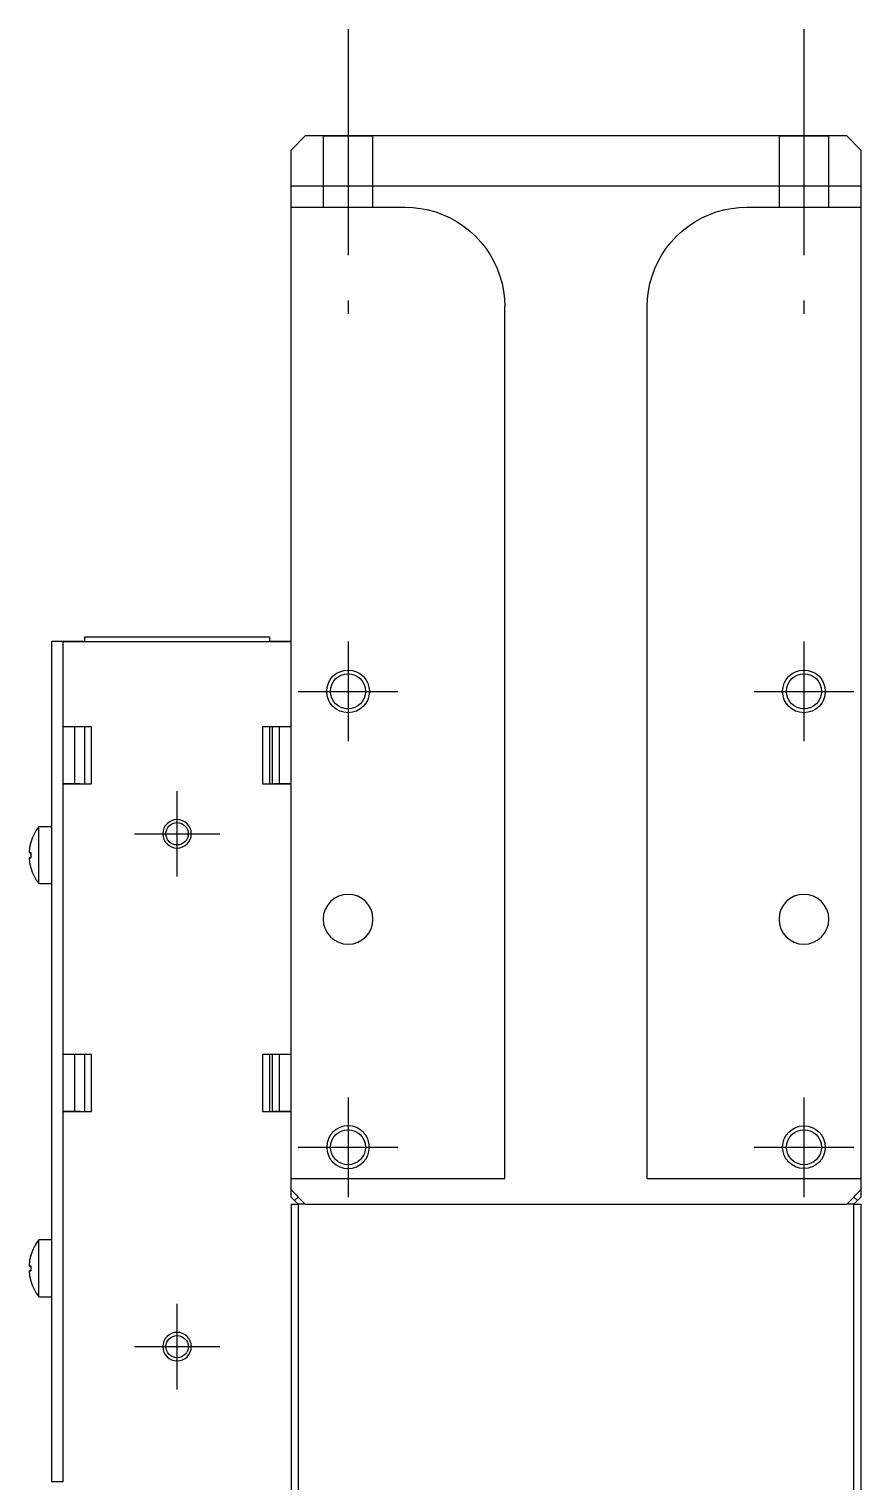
# Model space of a CAD drawing. Extents: x 0 to 701, y -8 to 617.
# Drawn here: x 275.5 to 333.9, y 514.8 to 616.8 of the extents above; entities that cross this region are included whole.
import ezdxf

# ---------------------------------------------------------------- set-up
doc = ezdxf.new("R2010")
doc.units = 0
doc.header["$LTSCALE"] = 0.5
doc.linetypes.add('CENTER', pattern=[50.8, 31.75, -6.35, 6.35, -6.35])
doc.linetypes.add('DASHED', pattern=[19.05, 12.7, -6.35])
for name, color, linetype in [('MSM_CENTER', 1, 'CENTER'), ('MSM_CONTINUOUS', 7, 'CONTINUOUS'), ('MSM_DASHED', 4, 'DASHED'), ('MSM_NARROW', 5, 'CONTINUOUS')]:
    doc.layers.add(name, color=color, linetype=linetype)

msp = doc.modelspace()

# ---------------------------------------------------------------- linework, layer by layer
at = {"layer": 'MSM_CENTER'}
for p, q in [((297.893841, 616.804927), (297.893841, 596.804927)), ((329.893841, 616.804927), (329.893841, 596.804927)), ((297.893841, 573.809196), (297.893841, 566.809196)), ((329.893841, 573.809196), (329.893841, 566.809196)), ((294.393841, 570.309196), (301.393841, 570.309196)), ((326.393841, 570.309196), (333.393841, 570.309196)), ((285.893841, 557.309196), (285.893841, 563.309196)), ((282.893841, 560.309196), (288.893841, 560.309196)), ((297.893841, 541.809196), (297.893841, 534.809196)), ((329.893841, 541.809196), (329.893841, 534.809196)), ((294.393841, 538.309196), (301.393841, 538.309196)), ((326.393841, 538.309196), (333.393841, 538.309196)), ((285.893841, 521.309196), (285.893841, 527.309196)), ((282.893841, 524.309196), (288.893841, 524.309196))]:
    msp.add_line(p, q, dxfattribs=at)
at = {"layer": 'MSM_CONTINUOUS'}
for p, q in [((293.893841, 608.309237), (294.893841, 609.309237)), ((294.893841, 609.304997), (293.893841, 608.304997)), ((294.893841, 609.309237), (294.893841, 609.304997)), ((332.893841, 609.309237), (294.893841, 609.309237)), ((332.893841, 609.304997), (294.893841, 609.304997)), ((296.143841, 609.307732), (296.149236, 609.307751)), ((296.150501, 609.307712), (296.143841, 609.307732)), ((296.143841, 609.305544), (296.149236, 609.305563)), ((296.150501, 609.305523), (296.143841, 609.305544)), ((296.149236, 609.307751), (296.165387, 609.30777)), ((296.149236, 609.305563), (296.165387, 609.305581)), ((296.170428, 609.307691), (296.150501, 609.307712)), ((296.170428, 609.305502), (296.150501, 609.305523)), ((296.165387, 609.30777), (296.192194, 609.307788)), ((296.165387, 609.305581), (296.192194, 609.3056)), ((296.203471, 609.307671), (296.170428, 609.307691)), ((296.203471, 609.305482), (296.170428, 609.305502)), ((296.192194, 609.307788), (296.229492, 609.307806)), ((296.192194, 609.3056), (296.229493, 609.305618)), ((296.249379, 609.307651), (296.203471, 609.307671)), ((296.249379, 609.305462), (296.203471, 609.305482)), ((296.229492, 609.307806), (296.277052, 609.307824)), ((296.229493, 609.305618), (296.277052, 609.305636)), ((296.307803, 609.307631), (296.249379, 609.307651)), ((296.307803, 609.305443), (296.249379, 609.305462)), ((296.277052, 609.307824), (296.33458, 609.307841)), ((296.277052, 609.305636), (296.33458, 609.305653)), ((296.378297, 609.307613), (296.307803, 609.307631)), ((296.378297, 609.305424), (296.307803, 609.305443)), ((296.33458, 609.307841), (296.401721, 609.307858)), ((296.33458, 609.305653), (296.401721, 609.305669)), ((296.460325, 609.307595), (296.378297, 609.307613)), ((296.460325, 609.305407), (296.378297, 609.305424)), ((296.401721, 609.307858), (296.478062, 609.307873)), ((296.401721, 609.305669), (296.478062, 609.305685)), ((296.553264, 609.307579), (296.460325, 609.307595)), ((296.553264, 609.30539), (296.460325, 609.305407)), ((296.478062, 609.307873), (296.563131, 609.307888)), ((296.478062, 609.305685), (296.563131, 609.305699)), ((296.656404, 609.307563), (296.553264, 609.307579)), ((296.656405, 609.305375), (296.553264, 609.30539)), ((296.563131, 609.307888), (296.656404, 609.307902)), ((296.563131, 609.305699), (296.656405, 609.305713)), ((296.656404, 609.307902), (296.757307, 609.307915)), ((296.768963, 609.307549), (296.656404, 609.307563)), ((296.656405, 609.305713), (296.757307, 609.305726)), ((296.768963, 609.305361), (296.656405, 609.305375)), ((296.757307, 609.307915), (296.865217, 609.307926)), ((296.757307, 609.305726), (296.865217, 609.305738)), ((296.890083, 609.307536), (296.768963, 609.307549)), ((296.890083, 609.305348), (296.768963, 609.305361)), ((296.865217, 609.307926), (296.979469, 609.307937)), ((296.865217, 609.305738), (296.979469, 609.305748)), ((297.018841, 609.307525), (296.890083, 609.307536)), ((297.018841, 609.305337), (296.890083, 609.305348)), ((296.979469, 609.307937), (297.099358, 609.307946)), ((296.979469, 609.305748), (297.099358, 609.305757)), ((297.154259, 609.307516), (297.018841, 609.307525)), ((297.15426, 609.305327), (297.018841, 609.305337)), ((297.099358, 609.307946), (297.224145, 609.307954)), ((297.099358, 609.305757), (297.224145, 609.305765)), ((297.295306, 609.307508), (297.154259, 609.307516)), ((297.295306, 609.305319), (297.15426, 609.305327)), ((297.224145, 609.307954), (297.353062, 609.30796)), ((297.224145, 609.305765), (297.353062, 609.305772)), ((297.440908, 609.307501), (297.295306, 609.307508)), ((297.440908, 609.305313), (297.295306, 609.305319)), ((297.353062, 609.30796), (297.485312, 609.307965)), ((297.353062, 609.305772), (297.485312, 609.305777)), ((297.589957, 609.307497), (297.440908, 609.307501)), ((297.589957, 609.305308), (297.440908, 609.305313)), ((297.485312, 609.307965), (297.620081, 609.307969)), ((297.485312, 609.305777), (297.620081, 609.30578)), ((297.741319, 609.307494), (297.589957, 609.307497)), ((297.741319, 609.305306), (297.589957, 609.305308)), ((297.620081, 609.307969), (297.756538, 609.307971)), ((297.620081, 609.30578), (297.756538, 609.305783)), ((297.893841, 609.307493), (297.741319, 609.307494)), ((297.893841, 609.305305), (297.741319, 609.305306)), ((297.756538, 609.307971), (297.893841, 609.307972)), ((297.756538, 609.305783), (298.031145, 609.305783)), ((297.893841, 609.307972), (298.031145, 609.307971)), ((298.046364, 609.307494), (297.893841, 609.307493)), ((298.046364, 609.305306), (297.893841, 609.305305)), ((298.031145, 609.307971), (298.167602, 609.307969)), ((298.031145, 609.305783), (298.167602, 609.30578)), ((298.197726, 609.307497), (298.046364, 609.307494)), ((298.197726, 609.305308), (298.046364, 609.305306)), ((298.167602, 609.307969), (298.302371, 609.307965)), ((298.167602, 609.30578), (298.302371, 609.305777)), ((298.346775, 609.307501), (298.197726, 609.307497)), ((298.346775, 609.305313), (298.197726, 609.305308)), ((298.302371, 609.307965), (298.434621, 609.30796)), ((298.302371, 609.305777), (298.434621, 609.305772)), ((298.492377, 609.307508), (298.346775, 609.307501)), ((298.492377, 609.305319), (298.346775, 609.305313)), ((298.434621, 609.30796), (298.563537, 609.307954)), ((298.434621, 609.305772), (298.563537, 609.305765)), ((298.633423, 609.307516), (298.492377, 609.307508)), ((298.633423, 609.305327), (298.492377, 609.305319)), ((298.563537, 609.307954), (298.688325, 609.307946)), ((298.563537, 609.305765), (298.688325, 609.305757)), ((298.768841, 609.307525), (298.633423, 609.307516)), ((298.768841, 609.305337), (298.633423, 609.305327)), ((298.688325, 609.307946), (298.808214, 609.307937)), ((298.688325, 609.305757), (298.808214, 609.305748)), ((298.8976, 609.307536), (298.768841, 609.307525)), ((298.8976, 609.305348), (298.768841, 609.305337)), ((298.808214, 609.307937), (298.922466, 609.307926)), ((298.808214, 609.305748), (298.922466, 609.305738)), ((299.01872, 609.307549), (298.8976, 609.307536)), ((299.01872, 609.305361), (298.8976, 609.305348)), ((298.922466, 609.307926), (299.030375, 609.307915)), ((298.922466, 609.305738), (299.030376, 609.305726)), ((299.131278, 609.307563), (299.01872, 609.307549)), ((299.131278, 609.305375), (299.01872, 609.305361)), ((299.030375, 609.307915), (299.131278, 609.307902)), ((299.030376, 609.305726), (299.131278, 609.305713)), ((299.131278, 609.307902), (299.224552, 609.307888)), ((299.234419, 609.307579), (299.131278, 609.307563)), ((299.131278, 609.305713), (299.224552, 609.305699)), ((299.234419, 609.30539), (299.131278, 609.305375)), ((299.224552, 609.307888), (299.309621, 609.307873)), ((299.224552, 609.305699), (299.309621, 609.305685)), ((299.327357, 609.307595), (299.234419, 609.307579)), ((299.327358, 609.305407), (299.234419, 609.30539)), ((299.309621, 609.307873), (299.385962, 609.307858)), ((299.309621, 609.305685), (299.385962, 609.305669)), ((299.409386, 609.307613), (299.327357, 609.307595)), ((299.409386, 609.305424), (299.327358, 609.305407)), ((299.385962, 609.307858), (299.453103, 609.307841)), ((299.385962, 609.305669), (299.453103, 609.305653)), ((299.47988, 609.307631), (299.409386, 609.307613)), ((299.47988, 609.305443), (299.409386, 609.305424)), ((299.453103, 609.307841), (299.510631, 609.307824)), ((299.453103, 609.305653), (299.510631, 609.305636)), ((299.538303, 609.307651), (299.47988, 609.307631)), ((299.538304, 609.305462), (299.47988, 609.305443)), ((299.510631, 609.307824), (299.55819, 609.307806)), ((299.510631, 609.305636), (299.55819, 609.305618)), ((299.584212, 609.307671), (299.538303, 609.307651)), ((299.584212, 609.305482), (299.538304, 609.305462)), ((299.55819, 609.307806), (299.595489, 609.307788)), ((299.55819, 609.305618), (299.595489, 609.3056)), ((299.617255, 609.307691), (299.584212, 609.307671)), ((299.617255, 609.305502), (299.584212, 609.305482)), ((299.595489, 609.307788), (299.622296, 609.30777)), ((299.595489, 609.3056), (299.622296, 609.305581)), ((299.637182, 609.307712), (299.617255, 609.307691)), ((299.637182, 609.305523), (299.617255, 609.305502)), ((299.622296, 609.30777), (299.638447, 609.307751)), ((299.622296, 609.305581), (299.638447, 609.305563)), ((299.643841, 609.307732), (299.637182, 609.307712)), ((299.643841, 609.305544), (299.637182, 609.305523)), ((299.638447, 609.307751), (299.643841, 609.307732)), ((299.638447, 609.305563), (299.643841, 609.305544)), ((328.143841, 609.307732), (328.149236, 609.307751)), ((328.150501, 609.307712), (328.143841, 609.307732)), ((328.143841, 609.305544), (328.149236, 609.305563)), ((328.149236, 609.305525), (328.143841, 609.305544)), ((328.149236, 609.307751), (328.165387, 609.30777)), ((328.149236, 609.305563), (328.165387, 609.305581)), ((328.165387, 609.305507), (328.149236, 609.305525)), ((328.170428, 609.307691), (328.150501, 609.307712)), ((328.165387, 609.30777), (328.192194, 609.307788)), ((328.165387, 609.305581), (328.192194, 609.3056)), ((328.192194, 609.305488), (328.165387, 609.305507)), ((328.203471, 609.307671), (328.170428, 609.307691)), ((328.192194, 609.307788), (328.229492, 609.307806)), ((328.192194, 609.3056), (328.229493, 609.305618)), ((328.229493, 609.30547), (328.192194, 609.305488)), ((328.249379, 609.307651), (328.203471, 609.307671)), ((328.229492, 609.307806), (328.277052, 609.307824)), ((328.229493, 609.305618), (328.277052, 609.305636)), ((328.277052, 609.305452), (328.229493, 609.30547)), ((328.307803, 609.307631), (328.249379, 609.307651)), ((328.277052, 609.307824), (328.33458, 609.307841)), ((328.277052, 609.305636), (328.33458, 609.305653)), ((328.33458, 609.305435), (328.277052, 609.305452)), ((328.378297, 609.307613), (328.307803, 609.307631)), ((328.33458, 609.307841), (328.401721, 609.307858)), ((328.33458, 609.305653), (328.401721, 609.305669)), ((328.401721, 609.305419), (328.33458, 609.305435)), ((328.460325, 609.307595), (328.378297, 609.307613)), ((328.401721, 609.307858), (328.478062, 609.307873)), ((328.401721, 609.305669), (328.478062, 609.305685)), ((328.478062, 609.305403), (328.401721, 609.305419)), ((328.553264, 609.307579), (328.460325, 609.307595)), ((328.478062, 609.307873), (328.563131, 609.307888)), ((328.478062, 609.305685), (328.563131, 609.305699)), ((328.563131, 609.305389), (328.478062, 609.305403)), ((328.656404, 609.307563), (328.553264, 609.307579)), ((328.563131, 609.307888), (328.656404, 609.307902)), ((328.563131, 609.305699), (328.656405, 609.305713)), ((328.656405, 609.305375), (328.563131, 609.305389)), ((328.656404, 609.307902), (328.757307, 609.307915)), ((328.768963, 609.307549), (328.656404, 609.307563)), ((328.656405, 609.305713), (328.757307, 609.305726)), ((328.757307, 609.305362), (328.656405, 609.305375)), ((328.757307, 609.307915), (328.865217, 609.307926)), ((328.757307, 609.305726), (328.865217, 609.305738)), ((328.865217, 609.30535), (328.757307, 609.305362)), ((328.890083, 609.307536), (328.768963, 609.307549)), ((328.865217, 609.307926), (328.979469, 609.307937)), ((328.865217, 609.305738), (328.979469, 609.305748)), ((328.979469, 609.30534), (328.865217, 609.30535)), ((329.018841, 609.307525), (328.890083, 609.307536)), ((328.979469, 609.307937), (329.099358, 609.307946)), ((328.979469, 609.305748), (329.099358, 609.305757)), ((329.099358, 609.305331), (328.979469, 609.30534)), ((329.154259, 609.307516), (329.018841, 609.307525)), ((329.099358, 609.307946), (329.224145, 609.307954)), ((329.099358, 609.305757), (329.224145, 609.305765)), ((329.224145, 609.305323), (329.099358, 609.305331)), ((329.295306, 609.307508), (329.154259, 609.307516)), ((329.224145, 609.307954), (329.353062, 609.30796)), ((329.224145, 609.305765), (329.353062, 609.305772)), ((329.353062, 609.305316), (329.224145, 609.305323)), ((329.440908, 609.307501), (329.295306, 609.307508)), ((329.353062, 609.30796), (329.485312, 609.307965)), ((329.353062, 609.305772), (329.485312, 609.305777)), ((329.485312, 609.305311), (329.353062, 609.305316)), ((329.589957, 609.307497), (329.440908, 609.307501)), ((329.485312, 609.307965), (329.620081, 609.307969)), ((329.485312, 609.305777), (329.620081, 609.30578)), ((329.620081, 609.305308), (329.485312, 609.305311)), ((329.741319, 609.307494), (329.589957, 609.307497)), ((329.620081, 609.307969), (329.756538, 609.307971)), ((329.620081, 609.30578), (329.756538, 609.305783)), ((329.756538, 609.305305), (329.620081, 609.305308)), ((329.893841, 609.307493), (329.741319, 609.307494)), ((329.756538, 609.307971), (329.893841, 609.307972)), ((329.756538, 609.305783), (330.031145, 609.305783)), ((330.031145, 609.305305), (329.756538, 609.305305)), ((329.893841, 609.307972), (330.031145, 609.307971)), ((330.046364, 609.307494), (329.893841, 609.307493)), ((330.031145, 609.307971), (330.167602, 609.307969)), ((330.031145, 609.305783), (330.167602, 609.30578)), ((330.167602, 609.305308), (330.031145, 609.305305)), ((330.197726, 609.307497), (330.046364, 609.307494)), ((330.167602, 609.307969), (330.302371, 609.307965)), ((330.167602, 609.30578), (330.302371, 609.305777)), ((330.302371, 609.305311), (330.167602, 609.305308)), ((330.346775, 609.307501), (330.197726, 609.307497)), ((330.302371, 609.307965), (330.434621, 609.30796)), ((330.302371, 609.305777), (330.434621, 609.305772)), ((330.434621, 609.305316), (330.302371, 609.305311)), ((330.492377, 609.307508), (330.346775, 609.307501)), ((330.434621, 609.30796), (330.563537, 609.307954)), ((330.434621, 609.305772), (330.563537, 609.305765)), ((330.563537, 609.305323), (330.434621, 609.305316)), ((330.633423, 609.307516), (330.492377, 609.307508)), ((330.563537, 609.307954), (330.688325, 609.307946)), ((330.563537, 609.305765), (330.688325, 609.305757)), ((330.688325, 609.305331), (330.563537, 609.305323)), ((330.768841, 609.307525), (330.633423, 609.307516)), ((330.688325, 609.307946), (330.808214, 609.307937)), ((330.688325, 609.305757), (330.808214, 609.305748)), ((330.808214, 609.30534), (330.688325, 609.305331)), ((330.8976, 609.307536), (330.768841, 609.307525)), ((330.808214, 609.307937), (330.922466, 609.307926)), ((330.808214, 609.305748), (330.922466, 609.305738)), ((330.922466, 609.30535), (330.808214, 609.30534)), ((331.01872, 609.307549), (330.8976, 609.307536)), ((330.922466, 609.307926), (331.030375, 609.307915)), ((330.922466, 609.305738), (331.030376, 609.305726)), ((331.030376, 609.305362), (330.922466, 609.30535)), ((331.131278, 609.307563), (331.01872, 609.307549)), ((331.030375, 609.307915), (331.131278, 609.307902)), ((331.030376, 609.305726), (331.131278, 609.305713)), ((331.131278, 609.305375), (331.030376, 609.305362)), ((331.131278, 609.307902), (331.224552, 609.307888)), ((331.234419, 609.307579), (331.131278, 609.307563)), ((331.131278, 609.305713), (331.224552, 609.305699)), ((331.224552, 609.305389), (331.131278, 609.305375)), ((331.224552, 609.307888), (331.309621, 609.307873)), ((331.224552, 609.305699), (331.309621, 609.305685)), ((331.309621, 609.305403), (331.224552, 609.305389)), ((331.327357, 609.307595), (331.234419, 609.307579)), ((331.309621, 609.307873), (331.385962, 609.307858)), ((331.309621, 609.305685), (331.385962, 609.305669)), ((331.385962, 609.305419), (331.309621, 609.305403)), ((331.409386, 609.307613), (331.327357, 609.307595)), ((331.385962, 609.307858), (331.453103, 609.307841)), ((331.385962, 609.305669), (331.453103, 609.305653)), ((331.453103, 609.305435), (331.385962, 609.305419)), ((331.47988, 609.307631), (331.409386, 609.307613)), ((331.453103, 609.307841), (331.510631, 609.307824)), ((331.453103, 609.305653), (331.510631, 609.305636)), ((331.510631, 609.305452), (331.453103, 609.305435)), ((331.538303, 609.307651), (331.47988, 609.307631)), ((331.510631, 609.307824), (331.55819, 609.307806)), ((331.510631, 609.305636), (331.55819, 609.305618)), ((331.55819, 609.30547), (331.510631, 609.305452)), ((331.584212, 609.307671), (331.538303, 609.307651)), ((331.55819, 609.307806), (331.595489, 609.307788)), ((331.55819, 609.305618), (331.595489, 609.3056)), ((331.595489, 609.305488), (331.55819, 609.30547)), ((331.617255, 609.307691), (331.584212, 609.307671)), ((331.595489, 609.307788), (331.622296, 609.30777)), ((331.595489, 609.3056), (331.622296, 609.305581)), ((331.622296, 609.305507), (331.595489, 609.305488)), ((331.637182, 609.307712), (331.617255, 609.307691)), ((331.622296, 609.30777), (331.638447, 609.307751)), ((331.622296, 609.305581), (331.638447, 609.305563)), ((331.638447, 609.305525), (331.622296, 609.305507)), ((331.643841, 609.307732), (331.637182, 609.307712)), ((331.638447, 609.307751), (331.643841, 609.307732)), ((331.638447, 609.305563), (331.643841, 609.305544)), ((331.643841, 609.305544), (331.638447, 609.305525)), ((332.893841, 609.304997), (332.893841, 609.309237)), ((332.893841, 609.309237), (333.893841, 608.309237)), ((333.893841, 608.304997), (332.893841, 609.304997)), ((293.893841, 534.809033), (293.893841, 608.309237)), ((333.893841, 608.309237), (333.893841, 534.809033)), ((293.893841, 605.804997), (333.893841, 605.804997)), ((293.893841, 604.305068), (301.893841, 604.305068)), ((301.893841, 604.305068), (302.443055, 604.28349)), ((302.443055, 604.28349), (302.988883, 604.21889)), ((302.988883, 604.21889), (303.527959, 604.111666)), ((303.527959, 604.111666), (304.05696, 603.962479)), ((304.05696, 603.962479), (304.572626, 603.772249)), ((323.215057, 603.772249), (323.730723, 603.962479)), ((323.730723, 603.962479), (324.259724, 604.111666)), ((324.259724, 604.111666), (324.7988, 604.21889)), ((324.7988, 604.21889), (325.344628, 604.28349)), ((325.344628, 604.28349), (325.893841, 604.305068)), ((325.893841, 604.305068), (333.893841, 604.305068)), ((304.572626, 603.772249), (305.071775, 603.542149)), ((305.071775, 603.542149), (305.551331, 603.273597)), ((305.551331, 603.273597), (306.008338, 602.96825)), ((306.008338, 602.96825), (306.439978, 602.627988)), ((321.347705, 602.627988), (321.779345, 602.96825)), ((321.779345, 602.96825), (322.236352, 603.273597)), ((322.236352, 603.273597), (322.715908, 603.542149)), ((322.715908, 603.542149), (323.215057, 603.772249)), ((306.439978, 602.627988), (306.843589, 602.254912)), ((306.843589, 602.254912), (307.216683, 601.85132)), ((307.216683, 601.85132), (307.55696, 601.4197)), ((320.230723, 601.4197), (320.571, 601.85132)), ((320.571, 601.85132), (320.944094, 602.254912)), ((320.944094, 602.254912), (321.347705, 602.627988)), ((307.55696, 601.4197), (307.862323, 600.962715)), ((307.862323, 600.962715), (308.130887, 600.483181)), ((319.656796, 600.483181), (319.92536, 600.962715)), ((319.92536, 600.962715), (320.230723, 601.4197)), ((308.130887, 600.483181), (308.360998, 599.984055)), ((308.360998, 599.984055), (308.551237, 599.468414)), ((319.236446, 599.468414), (319.426685, 599.984055)), ((319.426685, 599.984055), (319.656796, 600.483181)), ((308.551237, 599.468414), (308.700431, 598.939438)), ((308.700431, 598.939438), (308.80766, 598.400387)), ((318.980023, 598.400387), (319.087252, 598.939438)), ((319.087252, 598.939438), (319.236446, 599.468414)), ((308.80766, 598.400387), (308.872263, 597.854585)), ((308.872263, 597.854585), (308.893841, 597.305397)), ((318.893841, 597.305397), (318.91542, 597.854585)), ((318.91542, 597.854585), (318.980023, 598.400387)), ((308.893841, 536.107219), (308.893841, 597.30828)), ((318.893841, 536.107219), (318.893841, 597.305397)), ((277.09754, 573.810659), (277.093841, 573.810646)), ((277.093841, 514.809306), (277.093841, 573.810646)), ((277.108615, 573.810672), (277.09754, 573.810659)), ((277.126997, 573.810685), (277.108615, 573.810672)), ((277.152573, 573.810697), (277.126997, 573.810685)), ((277.185186, 573.810709), (277.152573, 573.810697)), ((277.224633, 573.810721), (277.185186, 573.810709)), ((277.270673, 573.810732), (277.224633, 573.810721)), ((277.323021, 573.810743), (277.270673, 573.810732)), ((277.381354, 573.810753), (277.323021, 573.810743)), ((277.445313, 573.810762), (277.381354, 573.810753)), ((277.514503, 573.810771), (277.445313, 573.810762)), ((277.588499, 573.810779), (277.514503, 573.810771)), ((277.666843, 573.810786), (277.588499, 573.810779)), ((277.749053, 573.810792), (277.666843, 573.810786)), ((277.834621, 573.810798), (277.749053, 573.810792)), ((277.923021, 573.810802), (277.834621, 573.810798)), ((277.893841, 573.810633), (278.393841, 573.810701)), ((277.893841, 514.809197), (277.893841, 573.810633)), ((278.693841, 573.810126), (277.893841, 573.810126)), ((277.893841, 573.809196), (277.89754, 573.809183)), ((277.89754, 573.809183), (277.908615, 573.809171)), ((277.908615, 573.809171), (277.926997, 573.809158)), ((278.013707, 573.810806), (277.923021, 573.810802)), ((277.926997, 573.809158), (277.952573, 573.809146)), ((277.952573, 573.809146), (277.985186, 573.809134)), ((277.985186, 573.809134), (278.024633, 573.809122)), ((278.10612, 573.810808), (278.013707, 573.810806)), ((278.024633, 573.809122), (278.070673, 573.809111)), ((278.070673, 573.809111), (278.123021, 573.8091)), ((278.19969, 573.81081), (278.10612, 573.810808)), ((278.123021, 573.8091), (278.181354, 573.80909)), ((278.181354, 573.80909), (278.245313, 573.80908)), ((279.393841, 573.81081), (278.19969, 573.81081)), ((278.245313, 573.80908), (278.314504, 573.809072)), ((278.314504, 573.809072), (278.388499, 573.809064)), ((278.388499, 573.809064), (278.466843, 573.809056)), ((278.393841, 573.810701), (279.393841, 573.810701)), ((278.466843, 573.809056), (278.549053, 573.80905)), ((278.549053, 573.80905), (278.634621, 573.809045)), ((278.634621, 573.809045), (278.723021, 573.80904)), ((278.693841, 573.809196), (278.693841, 573.810126)), ((279.093841, 573.809142), (278.693841, 573.809196)), ((278.723021, 573.80904), (278.813707, 573.809037)), ((278.813707, 573.809037), (278.90612, 573.809034)), ((278.90612, 573.809034), (278.99969, 573.809033)), ((278.99969, 573.809033), (279.093841, 573.809032)), ((279.093841, 573.809142), (292.693841, 573.809142)), ((279.093841, 573.809032), (292.693841, 573.809032)), ((292.393841, 574.109579), (279.393841, 574.109579)), ((279.393841, 574.109579), (279.393841, 573.809142)), ((292.393841, 574.109415), (279.393841, 574.109415)), ((292.393841, 573.809142), (292.393841, 574.109579)), ((293.893841, 573.811631), (292.393841, 573.811631)), ((292.393841, 573.810947), (293.893841, 573.810947)), ((293.093841, 573.809196), (292.693841, 573.809142)), ((292.693841, 573.809032), (292.787992, 573.809033)), ((292.787992, 573.809033), (292.881563, 573.809034)), ((292.881563, 573.809034), (292.973976, 573.809037)), ((292.973976, 573.809037), (293.064662, 573.80904)), ((293.064662, 573.80904), (293.153061, 573.809045)), ((293.093841, 573.809196), (293.093841, 573.809579)), ((293.893841, 573.809579), (293.093841, 573.809579)), ((293.153061, 573.809045), (293.23863, 573.80905)), ((293.23863, 573.80905), (293.32084, 573.809056)), ((293.32084, 573.809056), (293.399184, 573.809064)), ((293.399184, 573.809064), (293.473179, 573.809072)), ((293.473179, 573.809072), (293.542369, 573.80908)), ((293.542369, 573.80908), (293.606328, 573.80909)), ((293.606328, 573.80909), (293.664662, 573.8091)), ((293.664662, 573.8091), (293.717009, 573.809111)), ((293.717009, 573.809111), (293.763049, 573.809122)), ((293.763049, 573.809122), (293.802497, 573.809134)), ((293.802497, 573.809134), (293.835109, 573.809146)), ((293.835109, 573.809146), (293.860685, 573.809158)), ((293.860685, 573.809158), (293.879067, 573.809171)), ((293.879067, 573.809171), (293.890142, 573.809183)), ((293.890142, 573.809183), (293.893841, 573.809196)), ((277.89754, 567.809184), (277.893841, 567.809196)), ((277.908615, 567.809171), (277.89754, 567.809184)), ((277.926997, 567.809158), (277.908615, 567.809171)), ((277.952573, 567.809146), (277.926997, 567.809158)), ((277.985186, 567.809134), (277.952573, 567.809146)), ((278.024633, 567.809122), (277.985186, 567.809134)), ((278.070673, 567.809111), (278.024633, 567.809122)), ((278.123021, 567.8091), (278.070673, 567.809111)), ((278.181354, 567.80909), (278.123021, 567.8091)), ((278.245313, 567.80908), (278.181354, 567.80909)), ((278.314504, 567.809072), (278.245313, 567.80908)), ((278.388499, 567.809064), (278.314504, 567.809072)), ((278.466843, 567.809056), (278.388499, 567.809064)), ((278.549053, 567.80905), (278.466843, 567.809056)), ((278.634621, 567.809045), (278.549053, 567.80905)), ((278.723021, 567.80904), (278.634621, 567.809045)), ((278.693841, 567.809042), (278.693841, 563.809196)), ((278.813707, 567.809037), (278.723021, 567.80904)), ((278.90612, 567.809034), (278.813707, 567.809037)), ((278.99969, 567.809033), (278.90612, 567.809034)), ((279.093841, 567.809032), (278.99969, 567.809033)), ((279.893841, 567.809032), (279.093841, 567.809032)), ((279.393841, 567.809032), (279.393841, 563.809142)), ((279.893841, 563.809032), (279.893841, 567.809032)), ((291.893841, 567.809032), (291.893841, 563.809032)), ((292.693841, 567.809032), (291.893841, 567.809032)), ((292.393841, 563.809142), (292.393841, 567.809032)), ((292.593841, 563.809443), (292.593841, 567.809032)), ((292.787992, 567.809033), (292.693841, 567.809032)), ((292.881563, 567.809034), (292.787992, 567.809033)), ((292.973976, 567.809037), (292.881563, 567.809034)), ((293.064662, 567.80904), (292.973976, 567.809037)), ((293.153061, 567.809045), (293.064662, 567.80904)), ((293.093841, 563.809196), (293.093841, 567.809042)), ((293.23863, 567.80905), (293.153061, 567.809045)), ((293.32084, 567.809056), (293.23863, 567.80905)), ((293.399184, 567.809064), (293.32084, 567.809056)), ((293.473179, 567.809072), (293.399184, 567.809064)), ((293.542369, 567.80908), (293.473179, 567.809072)), ((293.606328, 567.80909), (293.542369, 567.80908)), ((293.664662, 567.8091), (293.606328, 567.80909)), ((293.717009, 567.809111), (293.664662, 567.8091)), ((293.763049, 567.809122), (293.717009, 567.809111)), ((293.802497, 567.809134), (293.763049, 567.809122)), ((293.835109, 567.809146), (293.802497, 567.809134)), ((293.860685, 567.809158), (293.835109, 567.809146)), ((293.879067, 567.809171), (293.860685, 567.809158)), ((293.890142, 567.809184), (293.879067, 567.809171)), ((293.893841, 567.809196), (293.890142, 567.809184)), ((278.693841, 563.809716), (277.893841, 563.809716)), ((277.893841, 563.809196), (277.89754, 563.809184)), ((277.89754, 563.809184), (277.908615, 563.809171)), ((277.908615, 563.809171), (277.926997, 563.809158)), ((277.926997, 563.809158), (277.952573, 563.809146)), ((277.952573, 563.809146), (277.985186, 563.809134)), ((277.985186, 563.809134), (278.024633, 563.809122)), ((278.024633, 563.809122), (278.070673, 563.809111)), ((278.070673, 563.809111), (278.123021, 563.8091)), ((278.123021, 563.8091), (278.181354, 563.80909)), ((278.181354, 563.80909), (278.245313, 563.80908)), ((278.245313, 563.80908), (278.314504, 563.809072)), ((278.314504, 563.809072), (278.388499, 563.809064)), ((278.388499, 563.809064), (278.466843, 563.809057)), ((278.466843, 563.809057), (278.549053, 563.80905)), ((278.549053, 563.80905), (278.634621, 563.809045)), ((278.634621, 563.809045), (278.723021, 563.80904)), ((279.093841, 563.809142), (278.693841, 563.809196)), ((278.723021, 563.80904), (278.813707, 563.809037)), ((278.813707, 563.809037), (278.90612, 563.809034)), ((278.90612, 563.809034), (278.99969, 563.809033)), ((278.99969, 563.809033), (279.093841, 563.809032)), ((279.093841, 563.809142), (279.893841, 563.809142)), ((279.093841, 563.809032), (279.893841, 563.809032)), ((291.893841, 563.809142), (292.693841, 563.809142)), ((291.893841, 563.809032), (292.693841, 563.809032)), ((292.593841, 563.809443), (293.093841, 563.809443)), ((293.093841, 563.809196), (292.693841, 563.809142)), ((292.693841, 563.809032), (292.787992, 563.809033)), ((292.787992, 563.809033), (292.881563, 563.809034)), ((292.881563, 563.809034), (292.973976, 563.809037)), ((292.973976, 563.809037), (293.064662, 563.80904)), ((293.064662, 563.80904), (293.153061, 563.809045)), ((293.893841, 563.80921), (293.093841, 563.80921)), ((293.153061, 563.809045), (293.23863, 563.80905)), ((293.23863, 563.80905), (293.32084, 563.809057)), ((293.32084, 563.809057), (293.399184, 563.809064)), ((293.399184, 563.809064), (293.473179, 563.809072)), ((293.473179, 563.809072), (293.542369, 563.80908)), ((293.542369, 563.80908), (293.606328, 563.80909)), ((293.606328, 563.80909), (293.664662, 563.8091)), ((293.664662, 563.8091), (293.717009, 563.809111)), ((293.717009, 563.809111), (293.763049, 563.809122)), ((293.763049, 563.809122), (293.802497, 563.809134)), ((293.802497, 563.809134), (293.835109, 563.809146)), ((293.835109, 563.809146), (293.860685, 563.809158)), ((293.860685, 563.809158), (293.879067, 563.809171)), ((293.879067, 563.809171), (293.890142, 563.809184)), ((293.890142, 563.809184), (293.893841, 563.809196)), ((276.195842, 556.809853), (276.195842, 560.809853)), ((277.093841, 560.809853), (276.195842, 560.809853)), ((275.544286, 559.346393), (275.503982, 558.989828)), ((275.503982, 558.989828), (275.62432, 558.989732)), ((275.62432, 559.69619), (275.544286, 559.346393)), ((275.595894, 559.591108), (275.62432, 559.696239)), ((275.619697, 559.698469), (275.62432, 559.69619)), ((275.619697, 558.810356), (275.62432, 558.989974)), ((275.62432, 558.989732), (275.62432, 558.629732)), ((275.503982, 558.629878), (275.62432, 558.629974)), ((275.503982, 558.629878), (275.624312, 558.629878)), ((275.503982, 558.629828), (275.544286, 558.273263)), ((275.62432, 558.629732), (275.503982, 558.629828)), ((275.503982, 558.629828), (275.624315, 558.629828)), ((275.544286, 558.273263), (275.62432, 557.923467)), ((275.619697, 557.921237), (275.62432, 557.923516)), ((275.62432, 557.923467), (275.619697, 557.921237)), ((276.195842, 556.809853), (277.093841, 556.809853)), ((277.89754, 544.809184), (277.893841, 544.809197)), ((277.908615, 544.809171), (277.89754, 544.809184)), ((277.926997, 544.809158), (277.908615, 544.809171)), ((277.952573, 544.809146), (277.926997, 544.809158)), ((277.985186, 544.809134), (277.952573, 544.809146)), ((278.024633, 544.809122), (277.985186, 544.809134)), ((278.070673, 544.809111), (278.024633, 544.809122)), ((278.123021, 544.8091), (278.070673, 544.809111)), ((278.181354, 544.80909), (278.123021, 544.8091)), ((278.245313, 544.809081), (278.181354, 544.80909)), ((278.314504, 544.809072), (278.245313, 544.809081)), ((278.388499, 544.809064), (278.314504, 544.809072)), ((278.466843, 544.809057), (278.388499, 544.809064)), ((278.549053, 544.80905), (278.466843, 544.809057)), ((278.634621, 544.809045), (278.549053, 544.80905)), ((278.723021, 544.809041), (278.634621, 544.809045)), ((278.693841, 544.809042), (278.693841, 540.809197)), ((278.813707, 544.809037), (278.723021, 544.809041)), ((278.90612, 544.809035), (278.813707, 544.809037)), ((278.99969, 544.809033), (278.90612, 544.809035)), ((279.093841, 544.809032), (278.99969, 544.809033)), ((279.893841, 544.809032), (279.093841, 544.809032)), ((279.393841, 544.809032), (279.393841, 540.809142)), ((279.893841, 540.809033), (279.893841, 544.809032)), ((292.693841, 544.809032), (291.893841, 544.809032)), ((291.893841, 544.809032), (291.893841, 540.809033)), ((292.393841, 540.809142), (292.393841, 544.809032)), ((292.593841, 540.809443), (292.593841, 544.809032)), ((292.787992, 544.809033), (292.693841, 544.809032)), ((292.881563, 544.809035), (292.787992, 544.809033)), ((292.973976, 544.809037), (292.881563, 544.809035)), ((293.064662, 544.809041), (292.973976, 544.809037)), ((293.153061, 544.809045), (293.064662, 544.809041)), ((293.093841, 540.809197), (293.093841, 544.809042)), ((293.23863, 544.80905), (293.153061, 544.809045)), ((293.32084, 544.809057), (293.23863, 544.80905)), ((293.399184, 544.809064), (293.32084, 544.809057)), ((293.473179, 544.809072), (293.399184, 544.809064)), ((293.542369, 544.809081), (293.473179, 544.809072)), ((293.606328, 544.80909), (293.542369, 544.809081)), ((293.664662, 544.8091), (293.606328, 544.80909)), ((293.717009, 544.809111), (293.664662, 544.8091)), ((293.763049, 544.809122), (293.717009, 544.809111)), ((293.802497, 544.809134), (293.763049, 544.809122)), ((293.835109, 544.809146), (293.802497, 544.809134)), ((293.860685, 544.809158), (293.835109, 544.809146)), ((293.879067, 544.809171), (293.860685, 544.809158)), ((293.890142, 544.809184), (293.879067, 544.809171)), ((293.893841, 544.809197), (293.890142, 544.809184)), ((278.693841, 540.809716), (277.893841, 540.809716)), ((277.893841, 540.809197), (277.89754, 540.809184)), ((277.89754, 540.809184), (277.908615, 540.809171)), ((277.908615, 540.809171), (277.926997, 540.809158)), ((277.926997, 540.809158), (277.952573, 540.809146)), ((277.952573, 540.809146), (277.985186, 540.809134)), ((277.985186, 540.809134), (278.024633, 540.809122)), ((278.024633, 540.809122), (278.070673, 540.809111)), ((278.070673, 540.809111), (278.123021, 540.8091)), ((278.123021, 540.8091), (278.181354, 540.80909)), ((278.181354, 540.80909), (278.245313, 540.809081)), ((278.245313, 540.809081), (278.314504, 540.809072)), ((278.314504, 540.809072), (278.388499, 540.809064)), ((278.388499, 540.809064), (278.466843, 540.809057)), ((278.466843, 540.809057), (278.549053, 540.80905)), ((278.549053, 540.80905), (278.634621, 540.809045)), ((278.634621, 540.809045), (278.723021, 540.809041)), ((279.093841, 540.809142), (278.693841, 540.809197)), ((278.723021, 540.809041), (278.813707, 540.809037)), ((278.813707, 540.809037), (278.90612, 540.809035)), ((278.90612, 540.809035), (278.99969, 540.809033)), ((278.99969, 540.809033), (279.893841, 540.809033)), ((279.093841, 540.809142), (279.893841, 540.809142)), ((291.893841, 540.809142), (292.693841, 540.809142)), ((291.893841, 540.809033), (292.787992, 540.809033)), ((292.593841, 540.809443), (293.093841, 540.809443)), ((293.093841, 540.809197), (292.693841, 540.809142)), ((292.787992, 540.809033), (292.881563, 540.809035)), ((292.881563, 540.809035), (292.973976, 540.809037)), ((292.973976, 540.809037), (293.064662, 540.809041)), ((293.064662, 540.809041), (293.153061, 540.809045)), ((293.893841, 540.80921), (293.093841, 540.80921)), ((293.153061, 540.809045), (293.23863, 540.80905)), ((293.23863, 540.80905), (293.32084, 540.809057)), ((293.32084, 540.809057), (293.399184, 540.809064)), ((293.399184, 540.809064), (293.473179, 540.809072)), ((293.473179, 540.809072), (293.542369, 540.809081)), ((293.542369, 540.809081), (293.606328, 540.80909)), ((293.606328, 540.80909), (293.664662, 540.8091)), ((293.664662, 540.8091), (293.717009, 540.809111)), ((293.717009, 540.809111), (293.763049, 540.809122)), ((293.763049, 540.809122), (293.802497, 540.809134)), ((293.802497, 540.809134), (293.835109, 540.809146)), ((293.835109, 540.809146), (293.860685, 540.809158)), ((293.860685, 540.809158), (293.879067, 540.809171)), ((293.879067, 540.809171), (293.890142, 540.809184)), ((293.890142, 540.809184), (293.893841, 540.809197)), ((293.893841, 536.107219), (308.893841, 536.107219)), ((318.893841, 536.107219), (333.893841, 536.107219)), ((293.893841, 535.308318), (294.893841, 534.308365)), ((294.143841, 534.558998), (293.893841, 534.809033)), ((294.143841, 534.558998), (294.39353, 534.808653)), ((294.393841, 534.309033), (294.143841, 534.558998)), ((332.893841, 534.308365), (333.893841, 535.308318)), ((333.643841, 534.558998), (333.393841, 534.309033)), ((333.394153, 534.808653), (333.643841, 534.558998)), ((333.893841, 534.809033), (333.643841, 534.558998)), ((293.893841, 534.309853), (294.392952, 534.309922)), ((293.893841, 534.309853), (293.893841, 496.808965)), ((293.893841, 534.309101), (294.393841, 534.309033)), ((294.393841, 534.309033), (294.393841, 512.309033)), ((294.893174, 534.309033), (294.393841, 534.309033)), ((294.893841, 534.308365), (332.893841, 534.308365)), ((333.393841, 534.309033), (332.894509, 534.309033)), ((333.393841, 534.309033), (333.893841, 534.309101)), ((333.393841, 512.309033), (333.393841, 534.309033)), ((333.39473, 534.309922), (333.893841, 534.309853)), ((333.893841, 534.309853), (333.893841, 490.809267)), ((276.195842, 527.809853), (276.195842, 531.809853)), ((277.093841, 531.809853), (276.195842, 531.809853)), ((275.62432, 530.69619), (275.544286, 530.346394)), ((275.595894, 530.591108), (275.62432, 530.696239)), ((275.619697, 530.698469), (275.62432, 530.69619)), ((275.544286, 530.346394), (275.503982, 529.989829)), ((275.503982, 529.989829), (275.62432, 529.989732)), ((275.503982, 529.629878), (275.62432, 529.629975)), ((275.503982, 529.629878), (275.624312, 529.629878)), ((275.503982, 529.629829), (275.544286, 529.273264)), ((275.62432, 529.629732), (275.503982, 529.629829)), ((275.503982, 529.629829), (275.624315, 529.629829)), ((275.62065, 529.891706), (275.62432, 529.989975)), ((275.62432, 529.989732), (275.62432, 529.629732)), ((275.544286, 529.273264), (275.62432, 528.923467)), ((275.619697, 528.921237), (275.62432, 528.923516)), ((275.62432, 528.923467), (275.619697, 528.921237)), ((276.195842, 527.809853), (277.093841, 527.809853)), ((277.893841, 514.809306), (277.093841, 514.809306))]:
    msp.add_line(p, q, dxfattribs=at)
for centre, radius in [((297.893841, 570.309196), 1.2295), ((329.893841, 570.309196), 1.2295), ((285.893841, 560.309196), 0.7835), ((297.893841, 538.309196), 1.2295), ((329.893841, 538.309196), 1.2295), ((285.893841, 524.309196), 0.7835)]:
    msp.add_circle(centre, radius, dxfattribs=at)
at = {"layer": 'MSM_CONTINUOUS', "extrusion": (0, 0, -1)}
for centre in [(-297.893841, 554.309196), (-329.893841, 554.309196)]:
    msp.add_circle(centre, 1.75, dxfattribs=at)
at = {"layer": 'MSM_CONTINUOUS'}
for centre, start, end in [((278.693841, 558.809853), 141.317813, 163.877467), ((278.693841, 558.809853), 196.122533, 218.682187), ((278.693841, 529.809853), 141.317813, 163.877467), ((278.693841, 529.809853), 196.122533, 218.682187)]:
    msp.add_arc(centre, 3.2, start, end, dxfattribs=at)
at = {"layer": 'MSM_DASHED'}
for p, q in [((296.143841, 609.306573), (296.143841, 604.306573)), ((299.643841, 604.306573), (299.643841, 609.306573)), ((328.143841, 609.306573), (328.143841, 604.306573)), ((331.643841, 604.306573), (331.643841, 609.306573))]:
    msp.add_line(p, q, dxfattribs=at)
at = {"layer": 'MSM_NARROW'}
for centre in [(297.893841, 570.309196), (329.893841, 570.309196), (329.893841, 538.309196)]:
    msp.add_circle(centre, 1.5, dxfattribs=at)
at = {"layer": 'MSM_NARROW', "extrusion": (0, 0, -1)}
for centre, radius in [((-285.893841, 560.309196), 1), ((-297.893841, 538.309196), 1.5), ((-285.893841, 524.309196), 1)]:
    msp.add_circle(centre, radius, dxfattribs=at)

doc.saveas('drawing.dxf')
